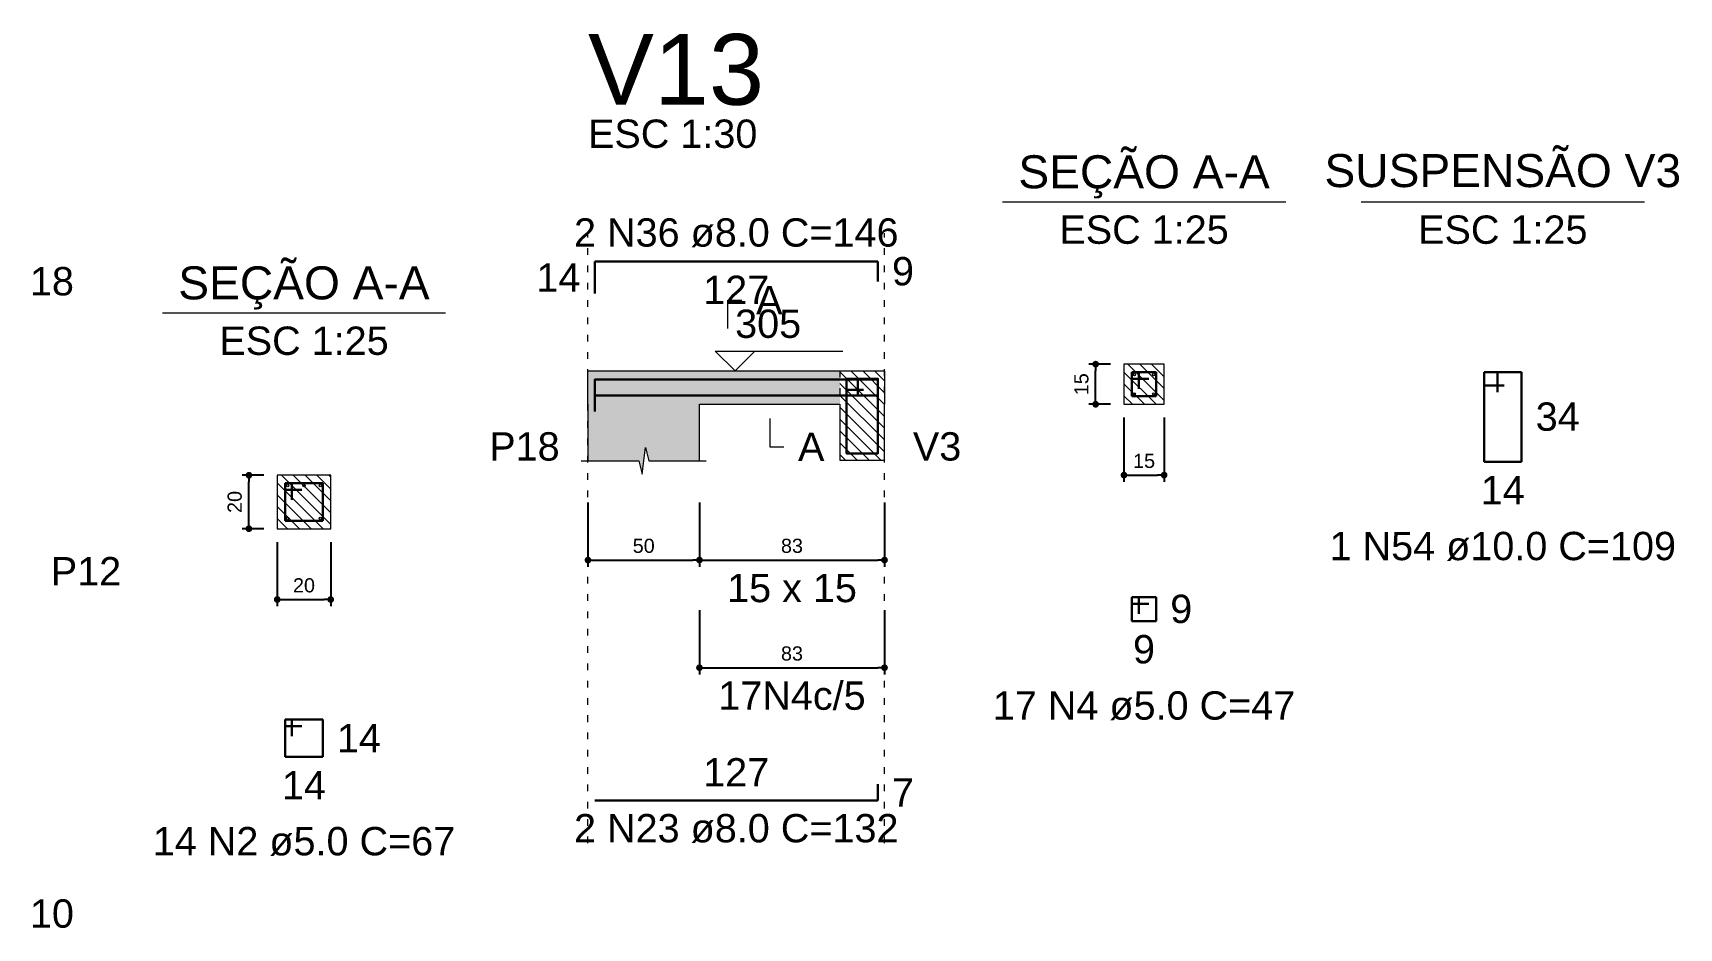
# Model space of a CAD drawing. Header units: millimetres. Extents: x 180 to 11148, y -1598 to 1045.
# Drawn here: x 1980.63 to 2005.24, y 11.91 to 25.3 of the extents above; entities that cross this region are included whole.
import ezdxf

# ---------------------------------------------------------------- set-up
doc = ezdxf.new("R2010")
doc.units = ezdxf.units.MM
doc.header["$MEASUREMENT"] = 0
doc.linetypes.add('DOT2', pattern=[3.175, 0, -3.175])
for name, color, linetype, lineweight in [('Descrição da armadura', 7, 'Continuous', 5), ('DT-Barras na forma', 2, 'Continuous', 30), ('DT-Barras no corte', 5, 'Continuous', 5), ('DT-Barras rebatidas', 2, 'Continuous', 30), ('DT-Cotas', 9, 'Continuous', 5), ('DT-Forma', 5, 'Continuous', 5), ('DT-Hachura forma vigas', 252, 'Continuous', 5), ('DT-Hachura intersecção vigas', 9, 'Continuous', 5), ('DT-Hachura seção vigas', 252, 'Continuous', 5), ('DT-Pontilhado', 9, 'DOT2', 5), ('DT-Textos', 7, 'Continuous', 5), ('DT-Título', 3, 'Continuous', 20), ('Textos armaduras', 7, 'Continuous', 5)]:
    doc.layers.add(name, color=color, linetype=linetype, lineweight=lineweight)
doc.styles.add('Arial', font='arial.ttf')
doc.dimstyles.new('UM_25.000000', dxfattribs={"dimtxt": 0.18, "dimasz": 0.1, "dimexe": 0.1, "dimexo": 0.2, "dimgap": 0, "dimtad": 1, "dimtih": 1, "dimtoh": 1, "dimdec": 1, "dimlfac": 25, "dimzin": 0, "dimdsep": 46, "dimtxsty": 'Standard', "dimcen": 0.09, "dimdle": 0.1, "dimadec": 1, "dimazin": 2, "dimtfac": 1, "dimtdec": 4, "dimtofl": 0, "dimtmove": 0, "dimatfit": 3, "dimfxl": 1, "dimtolj": 1, "dimarcsym": 0})
doc.dimstyles.new('UM_30.000000', dxfattribs={"dimtxt": 0.18, "dimasz": 0.1, "dimexe": 0.1, "dimexo": 0.2, "dimgap": 0, "dimtad": 1, "dimtih": 1, "dimtoh": 1, "dimdec": 1, "dimlfac": 30, "dimzin": 0, "dimdsep": 46, "dimtxsty": 'Standard', "dimcen": 0.09, "dimdle": 0.1, "dimadec": 1, "dimazin": 2, "dimtfac": 1, "dimtdec": 4, "dimtofl": 0, "dimtmove": 0, "dimatfit": 3, "dimfxl": 1, "dimtolj": 1, "dimarcsym": 0})
pattern_1 = [(135, (1822.37998, -105.55233), (-0.08838835, -0.08838835), [])]

# ---------------------------------------------------------------- blocks, each defined once
blk = doc.blocks.new('_Dot')
at = {"color": 0, "linetype": 'ByBlock', "lineweight": -2}
blk.add_line((-0.5, 0), (-1, 0), dxfattribs=at)
at = {"color": 0, "linetype": 'ByBlock', "const_width": 0.5}
blk.add_lwpolyline([(-0.25, 0, 1), (0.25, 0, 1)], format="xyb", close=True, dxfattribs=at)
blk = doc.blocks.new('*D725')
at = {"layer": 'Defpoints', "color": 0, "transparency": 16777216}
for p in [(1983.857, 18.687), (1984.28, 18.687), (1984.28, 17.887)]:
    blk.add_point(p, dxfattribs=at)
at = {"layer": 'DT-Cotas', "color": 0, "lineweight": -2, "transparency": 16777216}
for p, q in [((1984.08, 18.687), (1983.757, 18.687)), ((1983.857, 17.987), (1983.857, 18.587)), ((1984.08, 17.887), (1983.757, 17.887))]:
    blk.add_line(p, q, dxfattribs=at)
at = {"layer": 'DT-Cotas', "color": 0, "lineweight": -2, "transparency": 16777216, "xscale": 0.1000000014901161, "yscale": 0.1000000014901161, "zscale": 0.1000000014901161}
for p, rotation in [((1983.857, 18.687), 90), ((1983.857, 17.887), 270)]:
    blk.add_blockref('_Dot', p, dxfattribs=dict(at, rotation=rotation))
at = {"layer": 'DT-Cotas', "transparency": 16777216, "insert": (1983.645, 18.287), "char_height": 0.2118, "attachment_point": 5, "rotation": 90, "style": 'Arial'}
blk.add_mtext('\\A1;20', dxfattribs=at)
blk = doc.blocks.new('*D726')
at = {"layer": 'Defpoints', "color": 0, "transparency": 16777216}
for p in [(1984.28, 17.887), (1985.08, 17.887), (1985.08, 16.828)]:
    blk.add_point(p, dxfattribs=at)
at = {"layer": 'DT-Cotas', "color": 0, "lineweight": -2, "transparency": 16777216}
for p, q in [((1984.28, 17.687), (1984.28, 16.728)), ((1985.08, 17.687), (1985.08, 16.728)), ((1984.38, 16.828), (1984.98, 16.828))]:
    blk.add_line(p, q, dxfattribs=at)
at = {"layer": 'DT-Cotas', "color": 0, "lineweight": -2, "transparency": 16777216, "xscale": 0.1000000014901161, "yscale": 0.1000000014901161, "zscale": 0.1000000014901161, "rotation": 180}
blk.add_blockref('_Dot', (1984.28, 16.828), dxfattribs=at)
at = {"layer": 'DT-Cotas', "color": 0, "lineweight": -2, "transparency": 16777216, "xscale": 0.1000000014901161, "yscale": 0.1000000014901161, "zscale": 0.1000000014901161}
blk.add_blockref('_Dot', (1985.08, 16.828), dxfattribs=at)
at = {"layer": 'DT-Cotas', "transparency": 16777216, "insert": (1984.68, 17.039), "char_height": 0.2118, "attachment_point": 5, "rotation": 0.0057, "style": 'Arial'}
blk.add_mtext('\\A1;20', dxfattribs=at)
blk = doc.blocks.new('*D701')
at = {"layer": 'Defpoints', "color": 0, "transparency": 16777216}
for p in [(1988.927, 18.477), (1990.594, 18.477), (1990.594, 17.418)]:
    blk.add_point(p, dxfattribs=at)
at = {"layer": 'DT-Cotas', "color": 0, "lineweight": -2, "transparency": 16777216}
for p, q in [((1988.927, 18.277), (1988.927, 17.318)), ((1990.594, 18.277), (1990.594, 17.318)), ((1989.027, 17.418), (1990.494, 17.418))]:
    blk.add_line(p, q, dxfattribs=at)
at = {"layer": 'DT-Cotas', "color": 0, "lineweight": -2, "transparency": 16777216, "xscale": 0.1000000014901161, "yscale": 0.1000000014901161, "zscale": 0.1000000014901161, "rotation": 180}
blk.add_blockref('_Dot', (1988.927, 17.418), dxfattribs=at)
at = {"layer": 'DT-Cotas', "color": 0, "lineweight": -2, "transparency": 16777216, "xscale": 0.1000000014901161, "yscale": 0.1000000014901161, "zscale": 0.1000000014901161}
blk.add_blockref('_Dot', (1990.594, 17.418), dxfattribs=at)
at = {"layer": 'DT-Cotas', "transparency": 16777216, "insert": (1989.76, 17.63), "char_height": 0.2118, "attachment_point": 5, "rotation": 0.0057, "style": 'Arial'}
blk.add_mtext('\\A1;50', dxfattribs=at)
blk = doc.blocks.new('*D702')
at = {"layer": 'Defpoints', "color": 0, "transparency": 16777216}
for p in [(1990.594, 18.477), (1993.361, 18.477), (1993.361, 17.418)]:
    blk.add_point(p, dxfattribs=at)
at = {"layer": 'DT-Cotas', "color": 0, "lineweight": -2, "transparency": 16777216}
for p, q in [((1990.594, 18.277), (1990.594, 17.318)), ((1993.361, 18.277), (1993.361, 17.318)), ((1990.694, 17.418), (1993.261, 17.418))]:
    blk.add_line(p, q, dxfattribs=at)
at = {"layer": 'DT-Cotas', "color": 0, "lineweight": -2, "transparency": 16777216, "xscale": 0.1000000014901161, "yscale": 0.1000000014901161, "zscale": 0.1000000014901161, "rotation": 180}
blk.add_blockref('_Dot', (1990.594, 17.418), dxfattribs=at)
at = {"layer": 'DT-Cotas', "color": 0, "lineweight": -2, "transparency": 16777216, "xscale": 0.1000000014901161, "yscale": 0.1000000014901161, "zscale": 0.1000000014901161}
blk.add_blockref('_Dot', (1993.361, 17.418), dxfattribs=at)
at = {"layer": 'DT-Cotas', "transparency": 16777216, "insert": (1991.977, 17.63), "char_height": 0.2118, "attachment_point": 5, "rotation": 0.0057, "style": 'Arial'}
blk.add_mtext('\\A1;83', dxfattribs=at)
blk = doc.blocks.new('*D703')
at = {"layer": 'Defpoints', "color": 0, "transparency": 16777216}
for p in [(1990.594, 16.867), (1993.361, 16.867), (1993.361, 15.808)]:
    blk.add_point(p, dxfattribs=at)
at = {"layer": 'DT-Cotas', "color": 0, "lineweight": -2, "transparency": 16777216}
for p, q in [((1990.594, 16.667), (1990.594, 15.708)), ((1993.361, 16.667), (1993.361, 15.708)), ((1990.694, 15.808), (1993.261, 15.808))]:
    blk.add_line(p, q, dxfattribs=at)
at = {"layer": 'DT-Cotas', "color": 0, "lineweight": -2, "transparency": 16777216, "xscale": 0.1000000014901161, "yscale": 0.1000000014901161, "zscale": 0.1000000014901161, "rotation": 180}
blk.add_blockref('_Dot', (1990.594, 15.808), dxfattribs=at)
at = {"layer": 'DT-Cotas', "color": 0, "lineweight": -2, "transparency": 16777216, "xscale": 0.1000000014901161, "yscale": 0.1000000014901161, "zscale": 0.1000000014901161}
blk.add_blockref('_Dot', (1993.361, 15.808), dxfattribs=at)
at = {"layer": 'DT-Cotas', "transparency": 16777216, "insert": (1991.977, 16.02), "char_height": 0.2118, "attachment_point": 5, "rotation": 0.0057, "style": 'Arial'}
blk.add_mtext('\\A1;83', dxfattribs=at)
blk = doc.blocks.new('*D704')
at = {"layer": 'Defpoints', "color": 0, "transparency": 16777216}
for p in [(1996.518, 20.348), (1996.942, 20.348), (1996.942, 19.748)]:
    blk.add_point(p, dxfattribs=at)
at = {"layer": 'DT-Cotas', "color": 0, "lineweight": -2, "transparency": 16777216}
for p, q in [((1996.742, 20.348), (1996.418, 20.348)), ((1996.518, 19.848), (1996.518, 20.248)), ((1996.742, 19.748), (1996.418, 19.748))]:
    blk.add_line(p, q, dxfattribs=at)
at = {"layer": 'DT-Cotas', "color": 0, "lineweight": -2, "transparency": 16777216, "xscale": 0.1000000014901161, "yscale": 0.1000000014901161, "zscale": 0.1000000014901161}
for p, rotation in [((1996.518, 20.348), 90), ((1996.518, 19.748), 270)]:
    blk.add_blockref('_Dot', p, dxfattribs=dict(at, rotation=rotation))
at = {"layer": 'DT-Cotas', "transparency": 16777216, "insert": (1996.306, 20.048), "char_height": 0.2118, "attachment_point": 5, "rotation": 90, "style": 'Arial'}
blk.add_mtext('\\A1;15', dxfattribs=at)
blk = doc.blocks.new('*D705')
at = {"layer": 'Defpoints', "color": 0, "transparency": 16777216}
for p in [(1996.942, 19.748), (1997.542, 19.748), (1997.542, 18.689)]:
    blk.add_point(p, dxfattribs=at)
at = {"layer": 'DT-Cotas', "color": 0, "lineweight": -2, "transparency": 16777216}
for p, q in [((1996.942, 19.548), (1996.942, 18.589)), ((1997.542, 19.548), (1997.542, 18.589)), ((1997.042, 18.689), (1997.442, 18.689))]:
    blk.add_line(p, q, dxfattribs=at)
at = {"layer": 'DT-Cotas', "color": 0, "lineweight": -2, "transparency": 16777216, "xscale": 0.1000000014901161, "yscale": 0.1000000014901161, "zscale": 0.1000000014901161, "rotation": 180}
blk.add_blockref('_Dot', (1996.942, 18.689), dxfattribs=at)
at = {"layer": 'DT-Cotas', "color": 0, "lineweight": -2, "transparency": 16777216, "xscale": 0.1000000014901161, "yscale": 0.1000000014901161, "zscale": 0.1000000014901161}
blk.add_blockref('_Dot', (1997.542, 18.689), dxfattribs=at)
at = {"layer": 'DT-Cotas', "transparency": 16777216, "insert": (1997.242, 18.9), "char_height": 0.2118, "attachment_point": 5, "rotation": 0.0057, "style": 'Arial'}
blk.add_mtext('\\A1;15', dxfattribs=at)

msp = doc.modelspace()

# ---------------------------------------------------------------- hatches: boundary and pattern name
at = {"layer": 'DT-Hachura forma vigas', "linetype": 'Continuous'}
msp.add_hatch(color=256, dxfattribs=at).paths.add_polyline_path([(1990.5937, 19.7476), (1992.6947, 19.7476), (1992.6947, 20.2476), (1990.5937, 20.2476), (1988.927, 20.2476), (1988.927, 19.7476), (1988.927, 18.9003), (1989.6853, 18.9003), (1989.7353, 18.7003), (1989.7853, 19.1003), (1989.8353, 18.9003), (1990.5937, 18.9003), (1990.5937, 19.7476)])
at = {"layer": 'DT-Hachura intersecção vigas', "linetype": 'Continuous'}
h = msp.add_hatch(dxfattribs=at)
h.set_pattern_fill('ANSI31', color=256, angle=90, style=0)
h.set_pattern_definition(pattern_1)
h.paths.add_polyline_path([(1992.6947, 18.9143), (1993.3613, 18.9143), (1993.3613, 19.7476), (1993.3613, 20.2476), (1992.6947, 20.2476), (1992.6947, 19.7476), (1992.6947, 18.9143)])
at = {"layer": 'DT-Hachura seção vigas', "linetype": 'Continuous'}
h = msp.add_hatch(dxfattribs=at)
h.set_pattern_fill('ANSI31', color=256, angle=90, style=0)
h.set_pattern_definition(pattern_1)
h.paths.add_polyline_path([(1996.9416, 19.7476), (1996.9416, 19.7476), (1997.5416, 19.7476), (1997.5416, 20.3476), (1996.9416, 20.3476), (1996.9416, 19.7476)])
h = msp.add_hatch(dxfattribs=at)
h.set_pattern_fill('ANSI31', color=256, angle=90, style=0)
h.set_pattern_definition(pattern_1)
h.paths.add_polyline_path([(1984.2804, 17.8865), (1984.2804, 17.8865), (1985.0804, 17.8865), (1985.0804, 18.6865), (1984.2804, 18.6865), (1984.2804, 17.8865)])

# ---------------------------------------------------------------- linework, layer by layer
at = {"layer": 'DT-Barras na forma'}
for p, q in [((1997.1616, 20.2276), (1997.0616, 20.2276)), ((1997.0616, 20.2276), (1997.0616, 19.8676)), ((1997.4216, 20.2276), (1997.0616, 20.2276)), ((1997.0616, 20.2276), (1997.0616, 20.1276)), ((1997.1616, 19.9776), (1997.1616, 20.2276)), ((1997.4216, 19.8676), (1997.4216, 20.2276)), ((1997.0616, 20.1276), (1997.3116, 20.1276)), ((1997.0616, 19.8676), (1997.4216, 19.8676)), ((1984.5004, 18.5665), (1984.4004, 18.5665)), ((1984.4004, 18.5665), (1984.4004, 18.0065)), ((1984.9604, 18.5665), (1984.4004, 18.5665)), ((1984.4004, 18.5665), (1984.4004, 18.4665)), ((1984.4004, 18.4665), (1984.6504, 18.4665)), ((1984.5004, 18.3165), (1984.5004, 18.5665)), ((1984.9604, 18.0065), (1984.9604, 18.5665)), ((1984.4004, 18.0065), (1984.9604, 18.0065))]:
    msp.add_line(p, q, dxfattribs=at)
for points in [[(1989.027, 19.8776), (1993.2613, 19.8776), (1993.2613, 20.1243)], [(1989.027, 19.639), (1989.027, 20.1176), (1993.2613, 20.1176), (1993.2613, 19.8176)], [(1992.9613, 19.8809), (1992.9613, 20.1309), (1992.7947, 20.1309), (1992.7947, 19.0143), (1993.2613, 19.0143), (1993.2613, 20.1309), (1992.7947, 20.1309), (1992.7947, 19.9643), (1993.0447, 19.9643)]]:
    msp.add_lwpolyline(points, dxfattribs=at)
at = {"layer": 'DT-Barras no corte'}
for centre in [(1997.0976, 20.1916), (1997.3856, 20.1916), (1997.0976, 19.9036), (1997.3856, 19.9036), (1984.4364, 18.5305), (1984.6804, 18.5305), (1984.9244, 18.5305), (1984.4364, 18.0425), (1984.9244, 18.0425)]:
    msp.add_circle(centre, 0.016, dxfattribs=at)
at = {"layer": 'DT-Barras rebatidas'}
for p, q in [((1989.027, 21.404), (1989.027, 21.8826)), ((1989.027, 21.8826), (1993.2613, 21.8826)), ((1993.2613, 21.8826), (1993.2613, 21.5826)), ((2002.5261, 20.2276), (2002.3261, 20.2276)), ((2002.3261, 20.2276), (2002.3261, 18.8876)), ((2002.8861, 20.2276), (2002.3261, 20.2276)), ((2002.3261, 20.2276), (2002.3261, 20.0276)), ((2002.5261, 19.9276), (2002.5261, 20.2276)), ((2002.8861, 18.8876), (2002.8861, 20.2276)), ((2002.3261, 20.0276), (2002.6261, 20.0276)), ((2002.3261, 18.8876), (2002.8861, 18.8876)), ((1997.1616, 16.8624), (1997.0616, 16.8624)), ((1997.0616, 16.8624), (1997.0616, 16.5024)), ((1997.4216, 16.8624), (1997.0616, 16.8624)), ((1997.0616, 16.8624), (1997.0616, 16.7624)), ((1997.0616, 16.7624), (1997.3116, 16.7624)), ((1997.1616, 16.6124), (1997.1616, 16.8624)), ((1997.4216, 16.5024), (1997.4216, 16.8624)), ((1997.0616, 16.5024), (1997.4216, 16.5024)), ((1984.5004, 15.0331), (1984.4004, 15.0331)), ((1984.4004, 15.0331), (1984.4004, 14.4731)), ((1984.9604, 15.0331), (1984.4004, 15.0331)), ((1984.4004, 15.0331), (1984.4004, 14.9331)), ((1984.5004, 14.7831), (1984.5004, 15.0331)), ((1984.9604, 14.4731), (1984.9604, 15.0331)), ((1984.4004, 14.9331), (1984.6504, 14.9331)), ((1984.4004, 14.4731), (1984.9604, 14.4731)), ((1993.2613, 13.8201), (1993.2613, 14.0668)), ((1989.027, 13.8201), (1993.2613, 13.8201))]:
    msp.add_line(p, q, dxfattribs=at)
at = {"layer": 'DT-Forma', "linetype": 'Continuous'}
for p, q in [((1988.927, 19.7476), (1988.927, 20.2476)), ((1993.3613, 20.2476), (1993.3613, 19.7476))]:
    msp.add_line(p, q, dxfattribs=at)
at = {"layer": 'DT-Forma'}
for p, q in [((1988.927, 20.2476), (1990.5937, 20.2476)), ((1990.5937, 20.2476), (1992.6947, 20.2476)), ((1992.6947, 20.2476), (1993.3613, 20.2476)), ((1997.5416, 20.3476), (1996.9416, 20.3476)), ((1996.9416, 20.3476), (1996.9416, 20.3476)), ((1996.9416, 20.3476), (1996.9416, 19.7476)), ((1997.5416, 19.7476), (1997.5416, 20.3476)), ((1997.5416, 20.3476), (1997.5416, 20.3476)), ((1988.927, 19.7476), (1988.927, 18.9004)), ((1990.5937, 18.9004), (1990.5937, 19.7476)), ((1990.5937, 19.7476), (1992.6947, 19.7476)), ((1992.6947, 19.7476), (1992.6947, 18.9143)), ((1993.3613, 18.9143), (1993.3613, 19.7476)), ((1996.9416, 19.7476), (1997.5416, 19.7476)), ((1996.9416, 19.7476), (1996.9416, 19.7476)), ((1997.5416, 19.7476), (1997.5416, 19.7476)), ((1989.7353, 18.7004), (1989.7853, 19.1004)), ((1989.7853, 19.1004), (1989.8353, 18.9004)), ((1988.827, 18.9004), (1989.6853, 18.9004)), ((1989.6853, 18.9004), (1989.7353, 18.7004)), ((1989.8353, 18.9004), (1990.6937, 18.9004)), ((1992.6947, 18.9143), (1993.3613, 18.9143)), ((1985.0804, 18.6865), (1984.2804, 18.6865)), ((1984.2804, 18.6865), (1984.2804, 18.6865)), ((1984.2804, 18.6865), (1984.2804, 17.8865)), ((1985.0804, 17.8865), (1985.0804, 18.6865)), ((1985.0804, 18.6865), (1985.0804, 18.6865)), ((1984.2804, 17.8865), (1985.0804, 17.8865)), ((1984.2804, 17.8865), (1984.2804, 17.8865)), ((1985.0804, 17.8865), (1985.0804, 17.8865))]:
    msp.add_line(p, q, dxfattribs=at)
at = {"layer": 'DT-Pontilhado', "ltscale": 0.05}
for p, q in [((1988.927, 13.1847), (1988.927, 22.3062)), ((1993.3613, 13.1847), (1993.3613, 22.3062)), ((1992.6947, 20.2476), (1992.6947, 19.7476))]:
    msp.add_line(p, q, dxfattribs=at)
at = {"layer": 'DT-Textos'}
for p, q in [((1995.1236, 22.7774), (1999.3596, 22.7774)), ((2000.4881, 22.7774), (2004.7241, 22.7774)), ((1982.5624, 21.1163), (1986.7984, 21.1163))]:
    msp.add_line(p, q, dxfattribs=at)
for points in [[(1991.0173, 20.883), (1991.0173, 21.3066), (1991.2291, 21.3066)], [(1991.424, 20.5441), (1991.1274, 20.2476), (1990.8309, 20.5441), (1992.7371, 20.5441)], [(1991.6442, 19.5358), (1991.6442, 19.1122), (1991.856, 19.1122)]]:
    msp.add_lwpolyline(points, dxfattribs=at)

# ---------------------------------------------------------------- texts
at = {"layer": 'Descrição da armadura', "linetype": 'Continuous', "char_height": 0.4236, "attachment_point": 8, "line_spacing_factor": 0.798, "style": 'Arial'}
for s, insert, width in [('2 N36 ø8.0 C=146', (1991.1442, 22.0944), 9.7294), ('1 N54 ø10.0 C=109', (2002.6061, 17.405), 10.389305), ('17N4c/5', (1991.9775, 15.1727), 4.419452), ('2 N23 ø8.0 C=132', (1991.1442, 13.1847), 9.7294)]:
    msp.add_mtext(s, dxfattribs=dict(at, insert=insert, width=width))
at = {"layer": 'Descrição da armadura', "color": 7, "linetype": 'Continuous', "char_height": 0.4236, "width": 9.069495, "attachment_point": 8, "line_spacing_factor": 0.798, "style": 'Arial'}
for s, insert in [('17 N4 ø5.0 C=47', (1997.2416, 15.0198)), ('14 N2 ø5.0 C=67', (1984.6804, 12.9905))]:
    msp.add_mtext(s, dxfattribs=dict(at, insert=insert))
at = {"layer": 'DT-Textos', "line_spacing_factor": 0.798, "style": 'Arial'}
for s, insert, char_height, width, attachment_point in [('ESC 1:30', (1988.927, 23.577), 0.4236, 4.729993, 7), ('SEÇÃO A-A', (1997.242, 22.8257), 0.4942, 8.023973, 8), ('SUSPENSÃO V3', (2002.6061, 22.9892), 0.4942, 11.382344, 8), ('ESC 1:25', (1997.2416, 22.142), 0.4236, 4.729993, 8), ('ESC 1:25', (2002.6061, 22.142), 0.4236, 4.729993, 8), ('SEÇÃO A-A', (1984.68, 21.1647), 0.4942, 8.023973, 8), ('A', (1991.4409, 21.0948), 0.4236, 0.737072, 7), ('305', (1991.1274, 20.7347), 0.4236, 1.843758, 7), ('ESC 1:25', (1984.6804, 20.4809), 0.4236, 4.729993, 8), ('P18', (1988.5034, 18.9004), 0.4236, 1.966244, 9), ('A', (1992.0678, 18.9004), 0.4236, 0.737072, 7), ('V3', (1993.7849, 18.9004), 0.4236, 1.351658, 7), ('P12', (1980.8938, 17.0393), 0.4236, 1.966244, 7), ('15 x 15', (1991.9775, 16.7824), 0.4236, 3.624925, 8)]:
    msp.add_mtext(s, dxfattribs=dict(at, insert=insert, char_height=char_height, width=width, attachment_point=attachment_point))
at = {"layer": 'DT-Título', "insert": (1988.927, 24.2124), "char_height": 1.059, "width": 5.243317, "attachment_point": 7, "line_spacing_factor": 0.798, "style": 'Arial'}
msp.add_mtext('V13', dxfattribs=at)
at = {"layer": 'Textos armaduras', "linetype": 'Continuous', "char_height": 0.4236, "attachment_point": 7, "line_spacing_factor": 0.798, "style": 'Arial'}
for s, insert, width in [('9', (1993.4731, 21.5208), 0.659905), ('18', (1980.582, 21.371), 1.31981), ('14', (1988.1553, 21.4315), 1.31981), ('127', (1990.6492, 21.2472), 1.979715), ('34', (2003.0979, 19.3458), 1.31981), ('14', (2002.2761, 18.2522), 1.31981), ('127', (1990.6492, 14.0319), 1.979715), ('7', (1993.4731, 13.7316), 0.659905), ('10', (1980.582, 11.9139), 1.31981)]:
    msp.add_mtext(s, dxfattribs=dict(at, insert=insert, width=width))
at = {"layer": 'Textos armaduras', "color": 7, "linetype": 'Continuous', "char_height": 0.4236, "attachment_point": 7, "line_spacing_factor": 0.798, "style": 'Arial'}
for s, insert, width in [('9', (1997.6334, 16.4706), 0.659905), ('9', (1997.0767, 15.867), 0.659905), ('14', (1985.1722, 14.5413), 1.31981), ('14', (1984.3505, 13.8377), 1.31981)]:
    msp.add_mtext(s, dxfattribs=dict(at, insert=insert, width=width))

# ---------------------------------------------------------------- dimensions: what is measured, and where the dimension line sits
at = {"layer": 'DT-Cotas'}
for base, p1, p2, picture, middle in [((1996.518, 20.3476), (1996.9416, 19.7476), (1996.9416, 20.3476), '*D704', (1996.3062, 20.0476)), ((1983.8568, 18.6865), (1984.2804, 17.8865), (1984.2804, 18.6865), '*D725', (1983.645, 18.2865))]:
    dim = msp.add_linear_dim(base=base, p1=p1, p2=p2, angle=90, dimstyle='UM_25.000000', override={"dimtxt": 0.2118, "dimasz": 0.1, "dimexe": 0.1, "dimexo": 0.2, "dimtad": 1, "dimtih": 0, "dimtoh": 0, "dimdec": 1, "dimlfac": 25, "dimzin": 8, "dimtxsty": 'Arial', "dimblk": 'Dot', "dimblk1": 'Dot', "dimblk2": 'Dot', "dimsah": 1, "dimdle": 0.1, "dimse1": 0, "dimse2": 0, "dimclrt": 256, "dimadec": 1, "dimazin": 3, "dimtmove": 2, "dimldrblk": 'Dot'}, dxfattribs=at)
    dim.commit()
    dim.dimension.update_dxf_attribs({"geometry": picture, "text_midpoint": middle, "dimtype": 160, "text_rotation": 90})
for base, p1, p2, dimstyle, override, picture, middle in [((1997.5416, 18.6886), (1996.9416, 19.7476), (1997.5416, 19.7476), 'UM_25.000000', {"dimtxt": 0.2118, "dimasz": 0.1, "dimexe": 0.1, "dimexo": 0.2, "dimtad": 1, "dimtih": 0, "dimtoh": 0, "dimdec": 1, "dimlfac": 25, "dimzin": 8, "dimtxsty": 'Arial', "dimblk": 'Dot', "dimblk1": 'Dot', "dimblk2": 'Dot', "dimsah": 1, "dimdle": 0.1, "dimse1": 0, "dimse2": 0, "dimclrt": 256, "dimadec": 1, "dimazin": 3, "dimtmove": 2, "dimldrblk": 'Dot'}, '*D705', (1997.2416, 18.9004)), ((1990.5937, 17.4178), (1988.927, 18.4768), (1990.5937, 18.4768), 'UM_30.000000', {"dimtxt": 0.2118, "dimasz": 0.1, "dimexe": 0.1, "dimexo": 0.2, "dimtad": 1, "dimtih": 0, "dimtoh": 0, "dimdec": 1, "dimlfac": 30, "dimzin": 8, "dimtxsty": 'Arial', "dimblk": 'Dot', "dimblk1": 'Dot', "dimblk2": 'Dot', "dimsah": 1, "dimdle": 0.1, "dimse1": 0, "dimse2": 0, "dimclrt": 256, "dimadec": 1, "dimazin": 3, "dimtmove": 2, "dimldrblk": 'Dot'}, '*D701', (1989.7603, 17.6296)), ((1993.3613, 17.4178), (1990.5937, 18.4768), (1993.3613, 18.4768), 'UM_30.000000', {"dimtxt": 0.2118, "dimasz": 0.1, "dimexe": 0.1, "dimexo": 0.2, "dimtad": 1, "dimtih": 0, "dimtoh": 0, "dimdec": 1, "dimlfac": 30, "dimzin": 8, "dimtxsty": 'Arial', "dimblk": 'Dot', "dimblk1": 'Dot', "dimblk2": 'Dot', "dimsah": 1, "dimdle": 0.1, "dimse1": 0, "dimse2": 0, "dimclrt": 256, "dimadec": 1, "dimazin": 3, "dimtmove": 2, "dimldrblk": 'Dot'}, '*D702', (1991.9775, 17.6296)), ((1985.0804, 16.8275), (1984.2804, 17.8865), (1985.0804, 17.8865), 'UM_25.000000', {"dimtxt": 0.2118, "dimasz": 0.1, "dimexe": 0.1, "dimexo": 0.2, "dimtad": 1, "dimtih": 0, "dimtoh": 0, "dimdec": 1, "dimlfac": 25, "dimzin": 8, "dimtxsty": 'Arial', "dimblk": 'Dot', "dimblk1": 'Dot', "dimblk2": 'Dot', "dimsah": 1, "dimdle": 0.1, "dimse1": 0, "dimse2": 0, "dimclrt": 256, "dimadec": 1, "dimazin": 3, "dimtmove": 2, "dimldrblk": 'Dot'}, '*D726', (1984.6804, 17.0393)), ((1993.3613, 15.8081), (1990.5937, 16.8671), (1993.3613, 16.8671), 'UM_30.000000', {"dimtxt": 0.2118, "dimasz": 0.1, "dimexe": 0.1, "dimexo": 0.2, "dimtad": 1, "dimtih": 0, "dimtoh": 0, "dimdec": 1, "dimlfac": 30, "dimzin": 8, "dimtxsty": 'Arial', "dimblk": 'Dot', "dimblk1": 'Dot', "dimblk2": 'Dot', "dimsah": 1, "dimdle": 0.1, "dimse1": 0, "dimse2": 0, "dimclrt": 256, "dimadec": 1, "dimazin": 3, "dimtmove": 2, "dimldrblk": 'Dot'}, '*D703', (1991.9775, 16.0199))]:
    dim = msp.add_linear_dim(base=base, p1=p1, p2=p2, dimstyle=dimstyle, override=override, dxfattribs=at)
    dim.commit()
    dim.dimension.update_dxf_attribs({"geometry": picture, "text_midpoint": middle, "dimtype": 160, "text_rotation": 0.00573})

doc.saveas('drawing.dxf')
